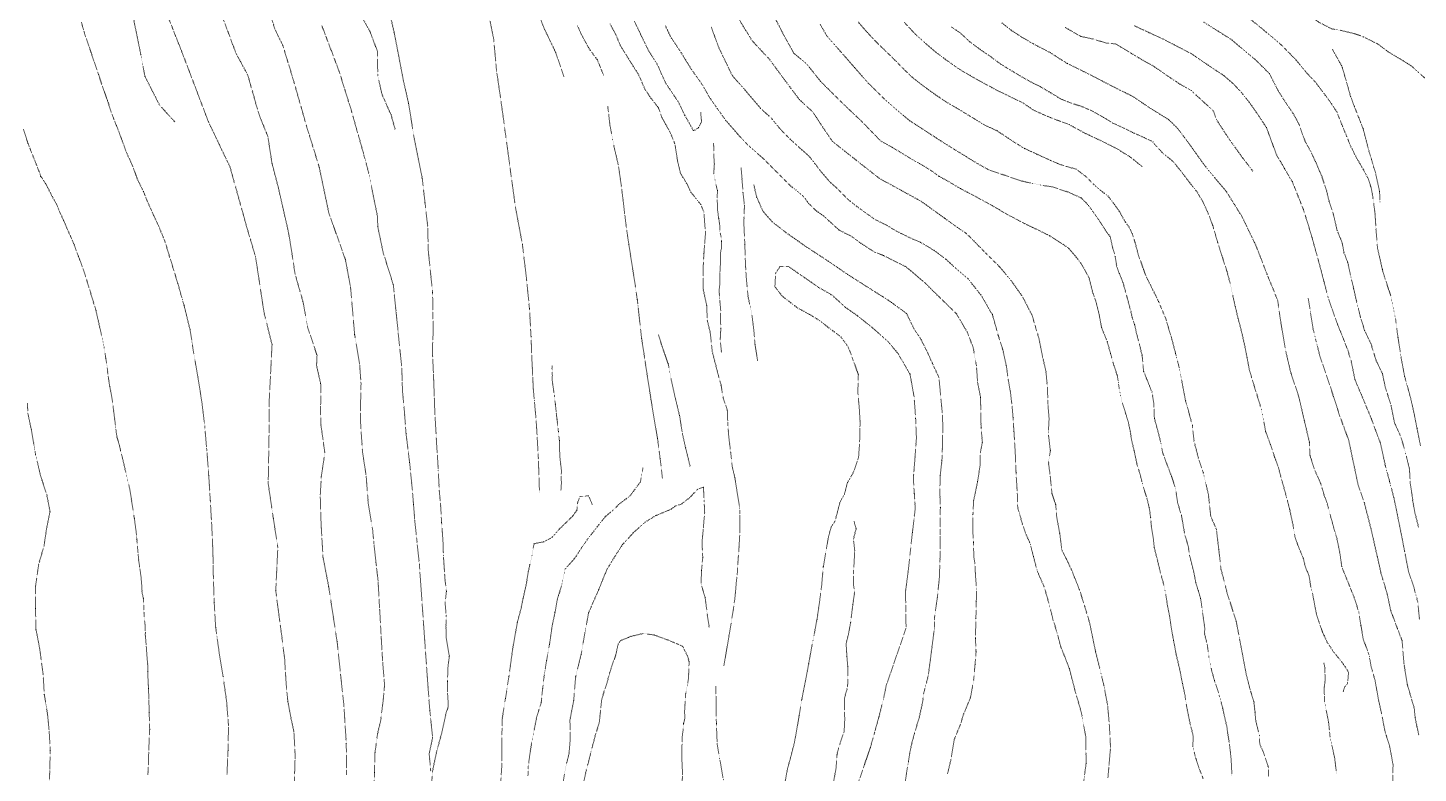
# Model space of a CAD drawing. Extents: x 682410 to 689460, y 7661803 to 7669124.
# Drawn here: x 685533.5 to 686009.6, y 7666066.7 to 7666321.9 of the extents above; entities that cross this region are included whole.
import ezdxf

# ---------------------------------------------------------------- set-up
doc = ezdxf.new("R2010")
doc.units = 0
doc.header["$MEASUREMENT"] = 0
doc.linetypes.add('DOT', pattern=[0.25, 0, -0.25])
doc.layers.add('02 TOE_Line', color=1, linetype='DOT', lineweight=20)

msp = doc.modelspace()

# ---------------------------------------------------------------- linework, layer by layer
at = {"layer": '02 TOE_Line'}
for points in [[(685583.83, 7666289.74, 4183.27), (685578.63, 7666295.46, 4183.38), (685573.64, 7666305.29, 4183.63), (685572.23, 7666312.81, 4183.68), (685569.96, 7666323.97, 4183.74), (685567.98, 7666334.66, 4183.83), (685566.21, 7666341.34, 4183.91), (685561.93, 7666350.69, 4184.11), (685558.53, 7666358.74, 4184.22), (685555.71, 7666367.73, 4184.34), (685552.99, 7666375.43, 4184.45), (685548.62, 7666388.21, 4184.55), (685547.58, 7666397.52, 4184.62), (685546.39, 7666409.36, 4184.64), (685544.71, 7666420.05, 4184.8), (685543.27, 7666430.35, 4184.96)], [(685717.12, 7666305.3, 4104.37), (685714.27, 7666313.49, 4102.96), (685710.48, 7666321.38, 4102.55), (685708.24, 7666326.98, 4102.46), (685703.99, 7666339.46, 4102.02), (685703.05, 7666344.89, 4101.68), (685701.47, 7666349.49, 4101.96), (685699.98, 7666354.11, 4102.07), (685697.99, 7666360.73, 4102.18), (685696, 7666367.36, 4102.3), (685694.7, 7666374.08, 4102.04), (685693.4, 7666380.8, 4101.79), (685692.59, 7666385.22, 4101.84), (685692.85, 7666391.17, 4101.9), (685693.98, 7666398.73, 4101.8), (685695.5, 7666407.05, 4101.7)], [(685951.86, 7666341.83, 3930), (685955.66, 7666338.81, 3930.1), (685957.72, 7666336.99, 3930.2), (685961.74, 7666334.45, 3930.12), (685966.01, 7666331.54, 3929.92), (685968.79, 7666329.2, 3930.02), (685972.13, 7666326.65, 3930.04), (685975.5, 7666323.87, 3930.23), (685979.96, 7666321.58, 3930.06), (685983.02, 7666321.06, 3930.18), (685987.73, 7666319.95, 3929.97), (685990.86, 7666318.81, 3929.91), (685995.71, 7666316.41, 3929.8), (685999.49, 7666313.6, 3929.71), (686003.12, 7666311.43, 3929.6), (686007.12, 7666308.98, 3929.6), (686011.83, 7666304.76, 3929.43)], [(685652.08, 7666055.84, 4145.86), (685652.2, 7666066.93, 4145.78), (685652.41, 7666073.79, 4145.4), (685653.33, 7666080.45, 4145.47), (685654.33, 7666084.54, 4145.32), (685655.2, 7666091.48, 4145.28), (685655.68, 7666096.97, 4145.41), (685655, 7666105.16, 4145.61), (685654.48, 7666114.29, 4145.78), (685653.97, 7666123.42, 4145.95), (685653.45, 7666132.55, 4146.12), (685652.74, 7666138.91, 4146.23), (685652.03, 7666145.27, 4146.34), (685651.6, 7666150.07, 4145.99), (685650.1, 7666159.15, 4145.96), (685649.37, 7666168.58, 4145.94), (685648.12, 7666176.88, 4146), (685647.47, 7666186.64, 4146.06), (685647.45, 7666192.67, 4145.97), (685647.63, 7666200.06, 4145.86), (685647.15, 7666206.75, 4145.76), (685645.44, 7666216.87, 4145.83), (685644.04, 7666233.07, 4145.95), (685642.26, 7666242.64, 4146.06), (685636.61, 7666258.47, 4145.96), (685633.34, 7666274.08, 4145.87), (685628.82, 7666288.77, 4145.76), (685624.17, 7666305.08, 4145.64), (685620.86, 7666315.84, 4145.57), (685618.12, 7666321.45, 4145.53), (685614.91, 7666332.14, 4145.64)], [(685671.56, 7666061.08, 4129.9), (685672.18, 7666067.75, 4129.83), (685673.55, 7666074.31, 4130.1), (685675.25, 7666080.38, 4129.94), (685676.79, 7666087.39, 4129.85), (685677.5, 7666089.38, 4130.05), (685677.44, 7666091.12, 4130.04), (685677.22, 7666094.52, 4129.86), (685677.22, 7666098.13, 4129.67), (685677.38, 7666102.73, 4129.43), (685677.86, 7666106.72, 4129.44), (685676.83, 7666112.9, 4129.01), (685676.71, 7666116.69, 4128.83), (685676.76, 7666120.75, 4128.65), (685676.43, 7666124.96, 4128.33), (685676.88, 7666129.07, 4128.25), (685676.4, 7666132.57, 4127.86), (685675.84, 7666141.17, 4127.23), (685675.68, 7666146.34, 4126.82), (685675.21, 7666152.55, 4126.13), (685674.89, 7666158.28, 4125.62), (685674.41, 7666163.54, 4125.1), (685674.07, 7666170.52, 4124.46), (685673.45, 7666180.41, 4123.46), (685673.16, 7666185.63, 4122.96), (685672.87, 7666190.85, 4122.47), (685672.54, 7666200.35, 4121.56), (685672.42, 7666203.39, 4121.29), (685672.05, 7666211.66, 4120.82), (685672.36, 7666218.5, 4120.12), (685672.23, 7666223.33, 4119.55), (685672.13, 7666231.33, 4118.77), (685670.65, 7666245.56, 4118.79), (685670.45, 7666253.98, 4117.75), (685669.51, 7666262.21, 4117.16), (685668.57, 7666270.44, 4116.58), (685665.68, 7666284.87, 4115.61), (685663.92, 7666295.99, 4114.57), (685662.1, 7666303.99, 4113.87), (685660.66, 7666311.61, 4113.22), (685658.92, 7666320.44, 4112.25), (685656.3, 7666332.11, 4111.01)], [(685690.85, 7666329.04, 4112.83), (685693.01, 7666318.34, 4113.66), (685694.01, 7666307.47, 4114.4), (685695.41, 7666297.77, 4115.09), (685696.92, 7666286.85, 4116.05), (685698.81, 7666272.8, 4117.25), (685700.47, 7666260.62, 4118.15), (685702.88, 7666247.71, 4119.29), (685704.19, 7666236.85, 4120.18), (685705.3, 7666225.76, 4121.18), (685705.84, 7666216.05, 4122.01), (685706.16, 7666207.93, 4122.47), (685706.62, 7666198.19, 4123.3), (685707.68, 7666186.22, 4124.33), (685708.34, 7666174.51, 4125.18), (685708.73, 7666162.91, 4126.12)], [(685601.73, 7666066.31, 4191.08), (685602.09, 7666074.58, 4191.13), (685602.25, 7666082.92, 4191.16), (685601.6, 7666091.33, 4191.16), (685600.4, 7666099.77, 4191.19), (685599.04, 7666108.13, 4191.22), (685597.86, 7666116.54, 4191.22), (685597.35, 7666125.16, 4191.15), (685597.06, 7666133.9, 4191.1), (685596.91, 7666142.68, 4191.06), (685596.51, 7666151.42, 4191.06), (685596.02, 7666160.07, 4191.1), (685595.48, 7666168.65, 4191.14), (685594.84, 7666177.12, 4191.14), (685594.1, 7666185.57, 4191.15), (685593.1, 7666193.93, 4191.21), (685591.81, 7666202.2, 4191.25), (685590.36, 7666210.43, 4191.29), (685589.08, 7666218.56, 4191.19), (685587.02, 7666226.82, 4191.21), (685584.89, 7666234.41, 4191.26), (685581.8, 7666244.44, 4191.28), (685580.51, 7666248.76, 4191.27), (685578.38, 7666253.87, 4191.27), (685576.63, 7666257.69, 4191.26), (685574.75, 7666261.85, 4191.29), (685573.12, 7666265.86, 4191.31), (685571.05, 7666270.08, 4191.31), (685569.49, 7666274.49, 4191.29), (685567.5, 7666278.75, 4191.28), (685565.82, 7666283.32, 4191.27), (685564.11, 7666287.87, 4191.24), (685562.3, 7666292.42, 4191.21), (685560.8, 7666297.06, 4191.18), (685559.26, 7666301.35, 4191.18), (685557.75, 7666305.93, 4191.24), (685556.17, 7666310.53, 4191.26), (685554.79, 7666314.7, 4191.27), (685553.19, 7666319.27, 4191.26), (685551.88, 7666323.72, 4191.26)], [(685581.2, 7666326.58, 4175.23), (685586.71, 7666312.57, 4175.15), (685595.34, 7666289.83, 4175.13), (685602.81, 7666274.16, 4175.21), (685608.32, 7666254.3, 4175.26), (685611.54, 7666243.43, 4175.19), (685614.41, 7666224.35, 4175.59), (685617.15, 7666213.4, 4175.57), (685616.17, 7666193.71, 4175.21), (685616.14, 7666183.76, 4175.61), (685615.85, 7666165.81, 4175.55), (685617.62, 7666153.8, 4175.52), (685619.14, 7666144.03, 4175.61), (685618.43, 7666129.1, 4175.36), (685620.47, 7666113.7, 4174.61), (685621.48, 7666105.75, 4174.82), (685621.99, 7666097.26, 4175.08), (685622.59, 7666091.13, 4175.36), (685623.73, 7666085.18, 4175.26), (685624.65, 7666080.9, 4175.85), (685625.07, 7666072.83, 4175.91), (685624.76, 7666062.38, 4176.26)], [(685642.7, 7666066.15, 4159.89), (685642.57, 7666076.91, 4159.92), (685641.77, 7666089.75, 4160.05), (685639.43, 7666111.81, 4160.31), (685636.52, 7666130.71, 4160.55), (685634.6, 7666140.7, 4160.68), (685633.96, 7666151.81, 4160.8), (685633.66, 7666161.73, 4160.76), (685634.02, 7666168.15, 4160.72), (685635.23, 7666176.4, 4160.86), (685633.87, 7666186.21, 4161.08), (685633.76, 7666191.14, 4161.22), (685633.88, 7666195.84, 4161.27), (685633.8, 7666200.12, 4161.23), (685632.4, 7666206.27, 4161.18), (685632.56, 7666209.78, 4161.16), (685629.33, 7666219.47, 4161.19), (685627.71, 7666228.32, 4161.03), (685625.05, 7666237.58, 4161.29), (685624.27, 7666242.7, 4161.13), (685623.35, 7666248.6, 4160.96), (685622.59, 7666252.8, 4161.01), (685619.23, 7666267.52, 4161.05), (685617.13, 7666275.54, 4161.08), (685615.74, 7666284.64, 4161.11), (685612.61, 7666292.44, 4161.1), (685608.9, 7666305.62, 4161.12), (685604.77, 7666313.3, 4161.07), (685600.12, 7666325.82, 4161.06)], [(685647.99, 7666325.51, 4120.36), (685650.68, 7666320.72, 4120.22), (685653.3, 7666313.67, 4120.2), (685653.33, 7666305.53, 4120.18), (685654.74, 7666299.28, 4120.16), (685657.92, 7666292.07, 4120.05), (685659.32, 7666287.11, 4120.25)], [(685763.93, 7666292.95, 4071.31), (685764.21, 7666289.74, 4071.16), (685763.19, 7666287.7, 4071.04), (685761.46, 7666286.62, 4071.1), (685758.46, 7666292.01, 4071.13), (685756.27, 7666296.53, 4071.17), (685751.87, 7666303.1, 4070.57), (685748.99, 7666309.52, 4070.03), (685746.15, 7666313.96, 4070.05), (685743.41, 7666319.57, 4070.06), (685741.21, 7666324.22, 4070.08)], [(685777.1, 7666324.71, 4040.73), (685781.54, 7666317.49, 4040.74), (685787.4, 7666311.21, 4040.76), (685792.79, 7666303.9, 4040.78), (685797.71, 7666297.37, 4040.8), (685802.32, 7666293.09, 4040.82), (685805.66, 7666287.98, 4040.83), (685808.1, 7666284.39, 4040.84), (685809.06, 7666283, 4040.84), (685813.05, 7666279.85, 4040.86), (685817.04, 7666276.7, 4040.87), (685821.03, 7666273.55, 4040.88), (685825.03, 7666270.4, 4040.89), (685829.78, 7666267.8, 4040.9), (685834.53, 7666265.19, 4040.92), (685839.29, 7666262.59, 4040.93), (685843.47, 7666259.58, 4040.94), (685847.66, 7666256.57, 4040.95), (685851.85, 7666253.55, 4040.96), (685854.99, 7666251.43, 4040.97), (685858.22, 7666248.14, 4040.98), (685861.45, 7666244.85, 4040.99), (685866.26, 7666240.09, 4041.01), (685870.22, 7666235.35, 4041.02), (685874.06, 7666229.95, 4041.04), (685877.42, 7666223.4, 4041.05), (685878.6, 7666219.43, 4041.09), (685879.77, 7666215.46, 4041.13), (685881.01, 7666209.2, 4041.09), (685882.15, 7666204.14, 4040.87), (685882.66, 7666198.54, 4040.89), (685882.81, 7666193.22, 4040.82), (685883.22, 7666188.05, 4040.77), (685882.94, 7666183.17, 4040.77), (685883.65, 7666177.15, 4040.85), (685883.02, 7666172.96, 4040.77), (685883.61, 7666168.28, 4040.77), (685884.2, 7666162.42, 4040.75), (685885.47, 7666158.67, 4040.8), (685885.81, 7666154.5, 4040.8), (685886.87, 7666148.78, 4040.76), (685887.57, 7666143.16, 4040.56), (685889.21, 7666139.92, 4040.68), (685891.06, 7666135.91, 4040.83), (685893.61, 7666129.51, 4040.71), (685895.47, 7666123.65, 4040.41), (685897.21, 7666117.75, 4040.42), (685899.16, 7666108.21, 4040.56), (685900.57, 7666102.58, 4040.34), (685902, 7666096.65, 4040.28), (685903.25, 7666090.03, 4040.24), (685903.86, 7666083.03, 4040.27), (685904.25, 7666075.42, 4040.35), (685903.36, 7666065.16, 4040.44)], [(685935.95, 7666064.89, 4030.21), (685934.46, 7666068.56, 4030.5), (685933.11, 7666072.94, 4030.4), (685932.43, 7666075.8, 4030.44), (685932.57, 7666079.35, 4030.51), (685931.63, 7666083.16, 4030.6), (685931.04, 7666085.84, 4030.69), (685930.31, 7666089.46, 4030.65), (685929.78, 7666093.17, 4030.6), (685928.88, 7666097.39, 4030.68), (685928.01, 7666101.98, 4030.58), (685926.75, 7666107.25, 4030.8), (685925.85, 7666112.09, 4030.71), (685925.09, 7666116.22, 4030.64), (685924.51, 7666120.31, 4030.46), (685923.75, 7666124.08, 4030.37), (685923.19, 7666127.82, 4030.27), (685922.52, 7666131.08, 4030.53), (685921.38, 7666135.22, 4030.62), (685920.19, 7666140.15, 4030.67), (685919.22, 7666143.93, 4030.56), (685918.94, 7666146.82, 4030.63), (685918.26, 7666150.95, 4030.56), (685917.98, 7666154.37, 4030.6), (685917.49, 7666157.7, 4030.54), (685916.73, 7666160.82, 4030.56), (685915.32, 7666165.15, 4030.77), (685914.68, 7666167.84, 4030.44), (685913.2, 7666172.97, 4030.43), (685912.28, 7666177.32, 4030.35), (685911.54, 7666180.41, 4030.49), (685911.02, 7666183.69, 4030.43), (685910.31, 7666187.13, 4030.46), (685908.24, 7666193.58, 4030.55), (685907.23, 7666198.34, 4030.51), (685906.61, 7666202.73, 4030.46), (685905.4, 7666206.27, 4030.44), (685904.22, 7666210.54, 4030.42), (685903.1, 7666214.49, 4030.43), (685901.18, 7666219.29, 4029.66), (685900.29, 7666224.13, 4029.66), (685899.17, 7666228.55, 4029.67), (685898.2, 7666231.11, 4029.67), (685896.92, 7666236.26, 4029.68), (685894.4, 7666240.92, 4029.68), (685892.23, 7666243.73, 4029.69), (685889.91, 7666246.49, 4029.69), (685888.02, 7666247.74, 4029.69), (685883.37, 7666250.74, 4029.7), (685879.08, 7666252.84, 4029.7), (685874.73, 7666254.94, 4029.7), (685868.9, 7666258.01, 4029.7), (685863.79, 7666261.01, 4029.69), (685861.65, 7666262.17, 4029.69), (685858.22, 7666264.07, 4029.69), (685852.87, 7666266.85, 4029.68), (685848.82, 7666269.28, 4029.68), (685845.6, 7666271.02, 4029.67), (685842.6, 7666273.18, 4029.67), (685840.01, 7666274.78, 4029.67), (685836.03, 7666277.01, 4029.66), (685833.45, 7666278.61, 4029.66), (685829.39, 7666281.05, 4029.66), (685825.54, 7666283.19, 4029.65), (685818.89, 7666290.03, 4029.65), (685812.99, 7666295.61, 4029.64), (685805, 7666303.54, 4029.63), (685800.21, 7666309.56, 4029.65), (685795.86, 7666313.18, 4029.67), (685792.66, 7666318.84, 4029.7), (685789.57, 7666324.89, 4029.73)], [(685958.34, 7666065.68, 4009.81), (685958.31, 7666068.7, 4009.8), (685956.65, 7666073.73, 4009.8), (685955.35, 7666076.65, 4009.8), (685955.2, 7666079.66, 4009.8), (685953.94, 7666084.95, 4009.79), (685953.72, 7666087.58, 4009.79), (685953.32, 7666091.29, 4009.79), (685952.05, 7666095.29, 4009.77), (685950.74, 7666100.39, 4009.71), (685949.58, 7666106.52, 4009.66), (685948.42, 7666112.65, 4009.62), (685947.26, 7666118.78, 4009.58), (685945.73, 7666123.55, 4009.54), (685944.2, 7666128.32, 4009.53), (685943.14, 7666132.46, 4009.52), (685942.07, 7666136.59, 4009.51), (685941.3, 7666143.36, 4009.5), (685940.52, 7666150.14, 4009.49), (685938.58, 7666154.59, 4009.48), (685937.78, 7666161.98, 4011), (685936, 7666169.64, 4010.72), (685934.33, 7666174.57, 4010.71), (685932.84, 7666180.38, 4010.71), (685932.28, 7666185.82, 4010.73), (685931.11, 7666190.07, 4010.76), (685929.93, 7666194.32, 4010.78), (685928.86, 7666199.95, 4010.76), (685927.78, 7666205.59, 4010.74), (685926.53, 7666210.43, 4010.77), (685925.28, 7666215.28, 4010.81), (685923.17, 7666222.29, 4010.85), (685920.7, 7666228.25, 4011.1), (685918.51, 7666232.64, 4011.06), (685916.32, 7666237.04, 4011.01), (685913.71, 7666244.42, 4011.1), (685912.65, 7666248.4, 4010.85), (685911.65, 7666251.46, 4011.05), (685910.57, 7666253.73, 4011.19), (685909.23, 7666255.55, 4011.11), (685907.4, 7666258.89, 4010.95), (685905.36, 7666261.75, 4011.1), (685903.42, 7666264.28, 4011.23), (685900.65, 7666266.4, 4011.14), (685898.62, 7666268.17, 4011.08), (685895.91, 7666270.91, 4011.05), (685892.48, 7666273.54, 4010.3), (685887.33, 7666274.96, 4010.36), (685883.61, 7666276.56, 4010.27), (685878.85, 7666278.73, 4010.28), (685874.79, 7666280.62, 4010.26), (685871.2, 7666282.8, 4010.28), (685865.39, 7666286.66, 4010.11), (685861.07, 7666288.66, 4009.99), (685857.6, 7666290.77, 4009.88), (685852.26, 7666294.03, 4010.07), (685848.15, 7666296.42, 4009.99), (685844.74, 7666298.71, 4010), (685841.19, 7666301.23, 4010.08), (685836.53, 7666304.81, 4010.35), (685833.44, 7666307.76, 4010.42), (685830.45, 7666310.86, 4010.55), (685827.2, 7666314, 4010.44), (685823.97, 7666317.12, 4010.44), (685820.93, 7666320.39, 4010.46), (685817.77, 7666324, 4010.4)], [(685833.73, 7666323.69, 4000), (685837.46, 7666319.69, 3999.99), (685840.86, 7666316.67, 4000), (685844.43, 7666313.6, 4000.01), (685847.89, 7666310.99, 4000.02), (685852.43, 7666307.77, 4000.03), (685858.13, 7666304.45, 4000.05), (685865.26, 7666300.57, 4000.07), (685869.24, 7666298.65, 4000.09), (685874.3, 7666296.18, 4000.1), (685878.12, 7666293.59, 4000.12), (685883.8, 7666291.12, 4000.14), (685890.09, 7666288.78, 4000.21), (685895.21, 7666285.98, 4000.29), (685901.81, 7666282.86, 4000.39), (685906.64, 7666280.4, 4000.47), (685911.19, 7666277.55, 4000.54), (685915.17, 7666274.32, 4000.78)], [(686000.85, 7666060.94, 3980.56), (686000.98, 7666069.53, 3980.55), (685999.85, 7666075.77, 3980.7), (685998.25, 7666080.89, 3981.08), (685997.07, 7666087.05, 3981.04), (685996, 7666091.79, 3981.23), (685994.85, 7666098.31, 3981.04), (685993.49, 7666103.15, 3981.07), (685992.74, 7666107.33, 3980.97), (685990.74, 7666112.68, 3981.22), (685990.01, 7666117.29, 3981.09), (685989.27, 7666121.79, 3980.77), (685987.89, 7666126.34, 3980.82), (685985.26, 7666132.85, 3981.01), (685983.42, 7666137.45, 3981.39), (685982.8, 7666142.05, 3981.28), (685981.81, 7666146.81, 3981.44), (685980.6, 7666151.1, 3981.82), (685979.54, 7666154.78, 3982.03), (685978.47, 7666158.99, 3982.5), (685977.45, 7666161.67, 3982.65), (685976.22, 7666165.92, 3982.09), (685974.32, 7666170.08, 3981.51), (685972.52, 7666175.6, 3980.78), (685972.34, 7666180.05, 3980.22), (685970.6, 7666187.46, 3980.17), (685968.8, 7666195.3, 3980.3), (685965.96, 7666203.89, 3980.5), (685964.21, 7666211.38, 3980.4), (685962.63, 7666220.68, 3980.5), (685961.47, 7666228.64, 3980.2), (685957.83, 7666237.57, 3980.64), (685954.11, 7666247.2, 3980.99), (685949.25, 7666257.32, 3981.13), (685943.9, 7666265.86, 3980.92), (685936.69, 7666274.49, 3981.01), (685931.21, 7666282.17, 3980.97), (685927.29, 7666287.4, 3980.26), (685924.24, 7666290.44, 3980.26), (685917.7, 7666294.49, 3980.26), (685911.84, 7666298.45, 3980.26), (685907.45, 7666300.59, 3980.27), (685902.69, 7666303.03, 3980.26), (685896.82, 7666306.09, 3980.26), (685889.38, 7666309.74, 3980.25), (685883.54, 7666313.44, 3980.24), (685877.84, 7666316.41, 3980.23), (685873.82, 7666318.76, 3980.23), (685870.47, 7666320.93, 3980.23), (685866.88, 7666323.72, 3980.23)], [(685935.94, 7666324, 3950.07), (685945.5, 7666318, 3950.04), (685954.13, 7666310.75, 3949.96), (685958.63, 7666306.25, 3949.94), (685961.6, 7666300.46, 3950.54), (685964.23, 7666296.29, 3950.52), (685966.9, 7666292.4, 3950.46), (685968.81, 7666288.83, 3950.41), (685970.92, 7666282.93, 3950.67), (685972.95, 7666279.26, 3950.63), (685974.73, 7666275.44, 3950.59), (685976.55, 7666271.2, 3950.66), (685978.24, 7666266.06, 3950.75), (685979.1, 7666262.4, 3950.69), (685980.65, 7666257.75, 3950.61), (685981.85, 7666252.54, 3950.51), (685983.61, 7666248.2, 3950.43), (685984.19, 7666244.9, 3950.54), (685985.51, 7666241.43, 3950.66), (685986.41, 7666237.27, 3950.69), (685987.49, 7666232.65, 3950.73), (685988.43, 7666228.47, 3950.81), (685989.67, 7666223.44, 3950.91), (685991.29, 7666218.18, 3950.85), (685993.45, 7666213.7, 3950.81), (685995.11, 7666208.21, 3950.82), (685997.34, 7666203.51, 3950.83), (685998.29, 7666198.99, 3950.79), (686000.29, 7666192.6, 3950.73), (686001.47, 7666186.69, 3950.71), (686003.43, 7666182.47, 3950.7), (686004.97, 7666177.57, 3950.65), (686006.62, 7666170.8, 3950.59), (686006.88, 7666165.91, 3950.85), (686007.76, 7666160.15, 3951.14), (686007.67, 7666160.26, 3951.2), (686008.47, 7666155.83, 3951.57), (686009.74, 7666150.93, 3951.96)], [(686010.37, 7666178.8, 3949), (686009.2, 7666184.75, 3948.42), (686008.37, 7666189.05, 3947.93), (686006.96, 7666195.24, 3947.07), (686004.96, 7666202.54, 3946.63), (686003.71, 7666209.2, 3945.94), (686002.68, 7666215.89, 3945.35), (686001.81, 7666222.45, 3944.88), (686000.19, 7666230.27, 3944.09), (685998.11, 7666236.37, 3943.65), (685997.32, 7666239.13, 3943.47), (685996.64, 7666242.24, 3942.85), (685995.69, 7666246.38, 3942.45), (685995.2, 7666252.33, 3941.91), (685994.79, 7666258.58, 3941.4), (685993.97, 7666264.61, 3940.92), (685993.46, 7666267.3, 3940.55), (685992.43, 7666270.38, 3940.64), (685990.74, 7666273.51, 3940.74), (685988.52, 7666277.34, 3940.59), (685986.47, 7666281.38, 3940.42), (685985.1, 7666284.83, 3940.46), (685983.4, 7666288.96, 3940.5), (685981.74, 7666293.13, 3940.02), (685979.21, 7666296.95, 3940.12), (685974.3, 7666303.43, 3940.06), (685971.46, 7666306.42, 3939.96), (685967.8, 7666310.88, 3939.91), (685962.6, 7666316.2, 3939.94), (685956.21, 7666321.58, 3939.97), (685950.94, 7666325.82, 3940.16)], [(685634.22, 7666322.61, 4130.07), (685640.15, 7666306.98, 4130.16), (685644.3, 7666293.63, 4130.05), (685648.64, 7666278.34, 4130.15), (685650.31, 7666271.97, 4130.28), (685653.24, 7666257.45, 4130.38), (685653.37, 7666253.77, 4130.68), (685655.22, 7666244.89, 4130.46), (685656.94, 7666239.45, 4130.25), (685658.66, 7666234.01, 4130.04), (685659.64, 7666224.48, 4129.97), (685660.61, 7666214.94, 4129.9), (685661.59, 7666205.41, 4129.83), (685661.82, 7666197.4, 4129.86), (685662.43, 7666191.15, 4129.62), (685663.03, 7666183.04, 4129.29), (685663.64, 7666178.05, 4129.25), (685664.26, 7666173.06, 4129.2), (685665.17, 7666164.01, 4129.63), (685665.6, 7666158.62, 4129.68), (685666.02, 7666153.24, 4129.72), (685666.82, 7666145.62, 4129.81), (685667.61, 7666138.01, 4129.9), (685668.18, 7666129.96, 4129.94), (685668.75, 7666121.92, 4129.99), (685669.31, 7666113.87, 4130.03), (685669.88, 7666105.83, 4130.08), (685670.45, 7666097.78, 4130.13), (685671.17, 7666088.13, 4129.97), (685672.15, 7666078.93, 4129.98), (685670.96, 7666073.33, 4130.04), (685671.5, 7666067.4, 4130.08)], [(685721.72, 7666322.63, 4090.75), (685723.25, 7666319.32, 4090.93), (685725.76, 7666314.68, 4090.84), (685728.54, 7666310.95, 4090.78), (685730.68, 7666305.69, 4090.57)], [(685732.88, 7666323.29, 4080.17), (685734.94, 7666319.43, 4080.32), (685736.41, 7666315.86, 4080.18), (685739.23, 7666311.29, 4080.05), (685742.68, 7666305.83, 4079.87), (685744.85, 7666300.85, 4080.01), (685746.88, 7666297.85, 4079.78), (685749.41, 7666294.6, 4079.82), (685750.72, 7666291.09, 4079.61), (685753.45, 7666286.2, 4079.77), (685755.13, 7666282.01, 4079.95), (685755.95, 7666276.58, 4079.84), (685757.02, 7666272.12, 4079.92), (685759.16, 7666268.56, 4080.05), (685760.59, 7666265.61, 4079.99), (685763.94, 7666261.45, 4080.5), (685765.02, 7666258.85, 4081.77), (685765.57, 7666251.4, 4082.46), (685765.29, 7666248.23, 4082.75), (685765.02, 7666244.51, 4083.1), (685764.74, 7666239.27, 4083.58), (685764.74, 7666232.52, 4084.21), (685765.98, 7666226.87, 4084.74), (685766.18, 7666221.71, 4085.22), (685767.21, 7666217.47, 4085.23), (685767.92, 7666210.91, 4085.13), (685769.35, 7666205.38, 4085.14), (685770.93, 7666199.41, 4085.23), (685771.54, 7666195.54, 4085.23), (685773.1, 7666190.67, 4085.23), (685773.18, 7666186.74, 4085.23), (685773.51, 7666182.22, 4085.22), (685774.2, 7666176.48, 4085.22), (685774.71, 7666171.79, 4085.21), (685775.61, 7666167.96, 4085.2), (685776.28, 7666163.71, 4085.2), (685777.38, 7666156.72, 4086.26), (685777.32, 7666152.67, 4086.56), (685777.31, 7666148.47, 4086.91), (685777.07, 7666144.41, 4087.23), (685776.74, 7666139.84, 4087.58), (685776.49, 7666135.48, 4088.02), (685776.07, 7666131.45, 4088.38), (685775.67, 7666126.93, 4088.91), (685775.04, 7666122.25, 4089.39), (685774.33, 7666117.96, 4089.78), (685773.54, 7666113.26, 4090.25), (685772.72, 7666108.48, 4090.7), (685771.88, 7666103.62, 4091.21)], [(685848.46, 7666066.64, 4060.1), (685849.64, 7666071.56, 4059.92), (685850.72, 7666078.15, 4059.79), (685852.87, 7666083.43, 4059.88), (685853.8, 7666086.56, 4059.96), (685856.29, 7666092.53, 4060.03), (685857.39, 7666098.57, 4060.14), (685857.86, 7666103.93, 4059.72), (685858.21, 7666108.4, 4059.74), (685857.99, 7666112.86, 4059.76), (685858.16, 7666119.65, 4059.79), (685858.29, 7666125.46, 4059.76), (685858.38, 7666129.76, 4059.78), (685858.02, 7666134.26, 4059.8), (685857.78, 7666138.81, 4059.83), (685857.41, 7666140.88, 4059.84), (685857.36, 7666145.73, 4059.86), (685857.06, 7666149.87, 4059.88), (685857.14, 7666155.31, 4059.91), (685857.38, 7666159.95, 4059.94), (685858.74, 7666166.53, 4059.96), (685859.57, 7666172.03, 4059.95), (685859.68, 7666176.41, 4059.94), (685860.37, 7666180.03, 4059.93), (685859.93, 7666185.14, 4059.92), (685859.81, 7666189.67, 4059.91), (685859.77, 7666195.36, 4059.9), (685858.74, 7666200.54, 4059.89), (685858.33, 7666206.34, 4059.89), (685857.24, 7666212.35, 4059.89), (685855.3, 7666217.5, 4059.89), (685851.51, 7666224, 4059.9), (685848.17, 7666227.26, 4059.9), (685844.38, 7666230.94, 4059.9), (685840.65, 7666234.66, 4059.91), (685837.85, 7666237.02, 4059.91), (685834.2, 7666240.09, 4059.91), (685830.38, 7666242, 4059.91), (685826.46, 7666243.98, 4059.91), (685823.25, 7666245.21, 4059.91), (685818.72, 7666248.2, 4059.91), (685815.47, 7666250.55, 4059.91), (685811.34, 7666252.64, 4059.9), (685808.96, 7666254.81, 4059.9), (685806.1, 7666257.43, 4059.9), (685803.36, 7666259.36, 4059.9), (685800.64, 7666262.02, 4059.9), (685799.52, 7666263.79, 4059.91), (685796.59, 7666266.34, 4059.93), (685794.8, 7666267.68, 4059.94), (685790.25, 7666272.25, 4059.97), (685785.3, 7666277.2, 4060), (685779.81, 7666282.06, 4060.03), (685776.6, 7666285.5, 4060.05), (685772.52, 7666290.21, 4060.06), (685769.59, 7666294.31, 4060.05), (685766.92, 7666298.13, 4060.03), (685764.3, 7666302.69, 4060.02), (685760.63, 7666307.84, 4060), (685757.01, 7666313.76, 4059.99), (685753.72, 7666318.68, 4059.97), (685751.8, 7666322.66, 4059.94)], [(685767.49, 7666322.31, 4051.13), (685770.17, 7666315.03, 4050.99), (685774.82, 7666305.43, 4051.09), (685778.63, 7666301.2, 4051.01), (685784.45, 7666294.33, 4050.89), (685788.06, 7666291.02, 4050.82), (685791.23, 7666287.17, 4050.74), (685794.45, 7666283.88, 4050.67), (685797.81, 7666280.83, 4050.68), (685800.98, 7666278.01, 4050.7), (685803.1, 7666275.36, 4050.72), (685804.76, 7666273.13, 4050.72), (685808, 7666269.31, 4050.73), (685810.86, 7666266.72, 4050.81), (685814.17, 7666263.34, 4050.9), (685817.14, 7666260.92, 4050.97), (685823.71, 7666256.19, 4051.05), (685827.18, 7666254.56, 4050.98), (685830.81, 7666252.36, 4050.91), (685835.53, 7666250.04, 4050.82), (685839.24, 7666248.45, 4050.76), (685844, 7666245.6, 4050.7), (685847.97, 7666242.61, 4050.66), (685851.19, 7666239.63, 4050.61), (685855.51, 7666235.92, 4050.68), (685860.06, 7666230.18, 4050.61), (685863.8, 7666223.7, 4050.47), (685865.83, 7666216.56, 4050.47), (685867.38, 7666211.67, 4050.48), (685868.56, 7666206.28, 4050.53), (685869.19, 7666201.58, 4050.59), (685869.99, 7666197.16, 4050.63), (685870.55, 7666192.39, 4050.67), (685870.89, 7666188.33, 4050.7), (685871.18, 7666183.69, 4050.72), (685871.63, 7666176.4, 4050.78), (685871.91, 7666169.49, 4050.65), (685872.37, 7666161.77, 4050.61), (685872.46, 7666157.8, 4050.61), (685874.07, 7666151.99, 4050.6), (685875.42, 7666148.26, 4050.59), (685876.7, 7666145.39, 4050.59), (685877.89, 7666140.77, 4050.59), (685879.22, 7666135.76, 4050.59), (685881.55, 7666130.43, 4050.59), (685883.15, 7666124.95, 4050.58), (685884.51, 7666119.46, 4050.58), (685885.54, 7666116.15, 4050.58), (685887.15, 7666110.18, 4050.34), (685890.17, 7666102.49, 4050.35), (685891.78, 7666096.15, 4050.36), (685894.21, 7666087.65, 4050.35), (685895.77, 7666079.3, 4050.35), (685895.9, 7666070, 4050.37), (685894.77, 7666061.72, 4050.38)], [(685804.88, 7666323, 4020.66), (685807.18, 7666319.05, 4020.63), (685811.89, 7666313.69, 4020.59), (685816.61, 7666308.33, 4020.54), (685821.32, 7666302.97, 4020.45), (685824.31, 7666300.02, 4020.39), (685827.3, 7666297.07, 4020.34), (685831.29, 7666293.66, 4020.28), (685835.28, 7666290.24, 4020.21), (685841.49, 7666286.22, 4020.12), (685847.71, 7666282.19, 4020.03), (685853.31, 7666278.74, 4019.9), (685858.91, 7666275.29, 4019.85), (685862.76, 7666273.2, 4019.82), (685868.18, 7666271.38, 4019.77), (685872.23, 7666269.99, 4019.73), (685875, 7666269.14, 4019.71), (685876.8, 7666268.82, 4019.69), (685881.19, 7666267.9, 4019.5), (685884.29, 7666267.47, 4019.41), (685889.82, 7666265.64, 4019.24), (685894.2, 7666263.68, 4019.09), (685896.73, 7666261.13, 4018.99), (685900.45, 7666255.81, 4018.86), (685903.05, 7666251.81, 4018.85), (685904.11, 7666250.44, 4018.84), (685904.87, 7666247.04, 4018.84), (685905.87, 7666243.54, 4018.83), (685906.37, 7666240.24, 4018.82), (685907.27, 7666237.74, 4018.82), (685908.56, 7666234.59, 4018.81), (685909.89, 7666229.79, 4018.8), (685911.18, 7666224.98, 4018.86), (685911.67, 7666222.74, 4018.88), (685912.51, 7666220.3, 4018.91), (685913.05, 7666217.7, 4018.94), (685913.85, 7666214.67, 4018.98), (685915.07, 7666209.7, 4019.04), (685915.57, 7666204.37, 4019.1), (685918.52, 7666196.98, 4019.21), (685919.09, 7666193.13, 4019.21), (685919.27, 7666188.1, 4019.22), (685920.49, 7666183.81, 4019.23), (685921.47, 7666179.98, 4019.24), (685922.08, 7666176.49, 4019.24), (685923.45, 7666172.82, 4019.25), (685925.19, 7666168.22, 4019.26), (685926.53, 7666164.11, 4019.26), (685927.2, 7666159.46, 4019.27), (685928.54, 7666154.91, 4019.27), (685929.15, 7666151.35, 4019.28), (685929.7, 7666148.25, 4019.28), (685930.85, 7666144.51, 4019.28), (685931.32, 7666141.22, 4019.28), (685932.2, 7666137.8, 4019.28), (685932.92, 7666134.84, 4019.28), (685933.47, 7666131.87, 4019.28), (685934.75, 7666127.7, 4019.28), (685935.1, 7666126.49, 4019.28), (685936.56, 7666116.12, 4019.25), (685936.38, 7666114.77, 4019.25), (685937.36, 7666110.73, 4019.23), (685937.95, 7666106.47, 4019.21), (685938.78, 7666102.26, 4019.19), (685939.86, 7666098.34, 4019.17), (685941.48, 7666093.44, 4019.92), (685942.69, 7666088.83, 4019.87), (685943.37, 7666085.6, 4019.93), (685944.09, 7666082.6, 4020.05), (685944.4, 7666080.14, 4018.02), (685944.89, 7666077.25, 4018.21), (685945.19, 7666074.81, 4018.38), (685945.57, 7666071.19, 4018.62), (685945.82, 7666065.77, 4018.98)], [(685849.81, 7666322.17, 3990.73), (685852.9, 7666320.11, 3990.78), (685856.1, 7666317.08, 3990.86), (685860.05, 7666314.19, 3990.94), (685863.09, 7666312.14, 3990.99), (685866.59, 7666309.51, 3991.06), (685872.71, 7666305.81, 3991.02), (685877.3, 7666303.19, 3990.98), (685880.35, 7666301.7, 3990.97), (685883.26, 7666299.96, 3990.96), (685887.19, 7666297.6, 3990.94), (685890.41, 7666296.27, 3991.09), (685894.44, 7666294.95, 3990.96), (685898, 7666293.42, 3990.85), (685901.84, 7666291.25, 3990.72), (685905.21, 7666289.2, 3990.6), (685909.03, 7666287.49, 3990.47), (685911.8, 7666286.08, 3990.38), (685915.93, 7666284.25, 3990.36), (685918.77, 7666282.88, 3990.28), (685919.35, 7666282.02, 3990.25), (685922.13, 7666279.01, 3990.14), (685925.68, 7666276.15, 3990.02), (685928.53, 7666272.63, 3990.02), (685931.21, 7666269.06, 3989.93), (685933.88, 7666265.73, 3989.9), (685935.98, 7666262.18, 3989.82), (685937.74, 7666258.25, 3989.76), (685939.25, 7666254.25, 3989.88), (685940.43, 7666250.23, 3989.89), (685941.67, 7666246.1, 3990.01), (685942.94, 7666242.14, 3990.03), (685944.17, 7666238.31, 3989.98), (685945.21, 7666234.41, 3989.92), (685946.1, 7666230.39, 3989.82), (685946.99, 7666226.33, 3989.72), (685947.93, 7666222.35, 3989.68), (685949.13, 7666217.83, 3989.56), (685950.15, 7666213.37, 3989.61), (685950.99, 7666209, 3989.72), (685951.74, 7666204.9, 3989.7), (685955.8, 7666191.61, 3989.74), (685956.42, 7666188.64, 3989.72), (685956.79, 7666186.9, 3989.72), (685957.35, 7666183.74, 3989.63), (685959.02, 7666179.22, 3989.53), (685960.32, 7666175.26, 3989.57), (685961.76, 7666171.25, 3989.6), (685962.97, 7666166.74, 3989.39), (685964.46, 7666161.48, 3989.32), (685965.63, 7666156.89, 3989.15), (685966.75, 7666151.57, 3989.08), (685967.45, 7666147.34, 3989.02), (685968.81, 7666143.75, 3988.97), (685970.3, 7666140.09, 3989), (685970.97, 7666137.33, 3988.96), (685972.21, 7666134.29, 3988.89), (685972.77, 7666130.88, 3988.79), (685973.41, 7666128.35, 3989.13), (685974.11, 7666124.59, 3989.29), (685974.7, 7666121.46, 3989.44), (685975.8, 7666117.87, 3989.64), (685976.87, 7666114.94, 3989.55), (685978.37, 7666111.67, 3989.79), (685980.67, 7666108.15, 3989.96), (685982.64, 7666105.77, 3989.94), (685984.06, 7666103.95, 3990.04), (685985.75, 7666101.28, 3990.28), (685985.42, 7666097.41, 3990.39), (685984.36, 7666096.15, 3990.57), (685983.91, 7666094.57, 3990.88)], [(685952.94, 7666272.89, 3970.71), (685949.35, 7666277.56, 3970.26), (685946.91, 7666280.97, 3970.27), (685944.48, 7666284.37, 3970.28), (685940.59, 7666290.38, 3970.3), (685939.51, 7666293.43, 3969.47), (685935.85, 7666296.77, 3969.46), (685931.87, 7666300.46, 3969.45), (685927.95, 7666302.67, 3969.44), (685924.74, 7666304.81, 3969.43), (685918.81, 7666308.89, 3969.42), (685914.98, 7666311.01, 3969.41), (685909.6, 7666314.25, 3969.4), (685906.04, 7666316.41, 3969.38), (685902.95, 7666316.68, 3970.27), (685898.16, 7666318.11, 3970.32), (685893.93, 7666319.01, 3970.04), (685888.59, 7666322.14, 3970.2)], [(685912.34, 7666322.64, 3960.18), (685917.41, 7666320.3, 3960.02), (685922.48, 7666317.96, 3959.86), (685927.22, 7666315.5, 3959.88), (685931.95, 7666313.04, 3959.9), (685935.82, 7666310.4, 3960.02), (685939.7, 7666307.76, 3960.15), (685943.03, 7666305.59, 3960.13), (685946.1, 7666302.96, 3960.11), (685949.01, 7666299.87, 3960.09), (685951.83, 7666296.31, 3960.07), (685954.68, 7666292.27, 3960.04), (685957.65, 7666287.75, 3960.02), (685959.38, 7666283.07, 3960.1), (685961.11, 7666278.39, 3960.19), (685963.81, 7666273.77, 3960.17), (685966.51, 7666269.16, 3960.14), (685968.42, 7666264.38, 3960.21), (685970.34, 7666259.61, 3960.28), (685971.79, 7666254.85, 3960.36), (685973.24, 7666250.08, 3960.44), (685974.65, 7666245.01, 3960.41), (685976.06, 7666239.93, 3960.38), (685977.37, 7666234.94, 3960.39), (685978.67, 7666229.94, 3960.41), (685980.15, 7666225.65, 3960.22), (685981.62, 7666221.35, 3960.03), (685983.55, 7666216.49, 3960.08), (685985.47, 7666211.63, 3960.12), (685986.63, 7666207.88, 3959.85), (685987.92, 7666201.52, 3959.86), (685990.16, 7666196.21, 3959.86), (685993.17, 7666189.08, 3960.22), (685994.9, 7666184.42, 3960.14), (685996.64, 7666179.77, 3960.06), (685998.34, 7666172.08, 3960.21), (685999.8, 7666166.6, 3960.28), (686001.25, 7666161.11, 3960.36), (686002.47, 7666155.17, 3960.23), (686003.68, 7666149.23, 3960.11), (686004.98, 7666142.53, 3960.24), (686006.28, 7666135.83, 3960.38), (686008.21, 7666130.07, 3960.35), (686009.5, 7666125.08, 3959.82), (686010.04, 7666119.23, 3959.84)], [(685996.52, 7666262.28, 3940.51), (685996.36, 7666265.96, 3940.1), (685994.95, 7666272.26, 3939.59), (685993.85, 7666276.01, 3939.19), (685992.74, 7666279.75, 3938.8), (685991.72, 7666283.62, 3938.4), (685990.7, 7666287.48, 3938), (685989.22, 7666291.22, 3937.65), (685987.75, 7666294.95, 3937.3), (685986.45, 7666298.43, 3936.87), (685985.22, 7666302.81, 3935.6), (685983.42, 7666308.88, 3934.94), (685980.22, 7666314.55, 3934.23)], [(685732.1, 7666295.06, 4093.48), (685732.86, 7666288.54, 4094.24), (685734.15, 7666281.74, 4094.81), (685735.71, 7666275.05, 4095.48), (685736.76, 7666267.64, 4096.19), (685737.72, 7666259.78, 4096.82), (685738.45, 7666253.71, 4097.23), (685739.35, 7666247.62, 4097.6), (685740.3, 7666241.46, 4098.06), (685741.29, 7666235.25, 4098.68), (685742.22, 7666228.86, 4099.3), (685742.95, 7666222.25, 4099.89), (685743.72, 7666215.46, 4100.41), (685744.76, 7666208.62, 4100.98), (685745.79, 7666201.76, 4101.58), (685746.9, 7666194.8, 4102.08), (685748.02, 7666187.93, 4102.55), (685749.17, 7666181.16, 4103.05), (685750.04, 7666174.43, 4103.52), (685750.83, 7666167.72, 4103.94)], [(685532.05, 7666287.06, 4190.31), (685533.6, 7666282.29, 4190.3), (685537.76, 7666271.81, 4190.28), (685537.92, 7666270.99, 4190.27), (685538.11, 7666270.92, 4190.27), (685539.97, 7666268, 4190.26), (685541.94, 7666264, 4190.25), (685543.4, 7666261.53, 4190.25), (685544.22, 7666259.4, 4190.24), (685545.95, 7666255.57, 4190.23), (685549.5, 7666247.46, 4190.21), (685550.88, 7666243.61, 4190.12), (685551.92, 7666241, 4190.1), (685553.26, 7666236.91, 4190.09), (685554.44, 7666233.15, 4190.11), (685555.65, 7666229.12, 4190.08), (685556.88, 7666225.04, 4190.09), (685557.59, 7666221.92, 4190.1), (685558.82, 7666216.49, 4190.14), (685559.66, 7666212.63, 4190.13), (685560.28, 7666208.53, 4190.08), (685560.66, 7666206.23, 4190.12), (685560.95, 7666203.37, 4190.04), (685561.62, 7666198.98, 4190.02), (685562.1, 7666196.6, 4189.97), (685562.57, 7666193.56, 4189.84), (685564.05, 7666181.7, 4189.69), (685564.83, 7666179.37, 4189.8), (685565.31, 7666177.12, 4189.77), (685566.63, 7666171.62, 4189.88), (685567.56, 7666167.76, 4189.89), (685568.49, 7666163.73, 4189.88), (685570.03, 7666153.81, 4189.94), (685570.68, 7666148.95, 4189.95), (685570.88, 7666146.56, 4189.98), (685571.22, 7666142.66, 4190.07), (685571.48, 7666139.77, 4190.09), (685571.83, 7666137.4, 4190.11), (685572.3, 7666133.91, 4190.08), (685572.5, 7666131.57, 4190.03), (685572.65, 7666128.64, 4190.07), (685573.13, 7666126.36, 4190.04), (685573.26, 7666123.15, 4190.06), (685573.37, 7666120.29, 4190.09), (685573.66, 7666117.71, 4190.12), (685573.8, 7666114.93, 4190.16), (685573.74, 7666114.19, 4190.15), (685574.09, 7666110.09, 4190.16), (685574.3, 7666107.26, 4190.17), (685574.6, 7666103.69, 4190.11), (685574.62, 7666101.42, 4190.11), (685574.7, 7666098.58, 4190.12), (685574.86, 7666095.6, 4190.24), (685574.99, 7666091.73, 4190.24), (685575.09, 7666087.48, 4190.2), (685575.27, 7666081.63, 4190.31), (685574.94, 7666074.63, 4190.37), (685574.83, 7666069.49, 4190.33), (685574.63, 7666066.14, 4190.39)], [(685771.03, 7666210.86, 4084.24), (685770.61, 7666215.05, 4084.02), (685770.83, 7666219.13, 4083.55), (685770.66, 7666222.29, 4083.35), (685770.79, 7666225.09, 4083.1), (685770.51, 7666228.25, 4082.86), (685770.23, 7666231.72, 4082.51), (685770.44, 7666233.88, 4082.21), (685770.53, 7666238.24, 4081.59), (685770.68, 7666241.3, 4081.17), (685770.72, 7666244.92, 4080.66), (685771.05, 7666246.58, 4080.38), (685771.04, 7666248.8, 4080.01), (685770.85, 7666250.66, 4079.7), (685770.43, 7666252.24, 4079.44), (685770.47, 7666254.1, 4079.17), (685770.09, 7666256.64, 4078.77), (685769.73, 7666259.46, 4078.3), (685769.56, 7666263.66, 4077.54), (685769.68, 7666266.2, 4077.13), (685769.17, 7666268.1, 4076.79), (685768.38, 7666272.03, 4076.11), (685768.6, 7666275.23, 4075.38), (685768.4, 7666278.36, 4074.67), (685768.36, 7666282.31, 4073.77)], [(685777.78, 7666274, 4075.05), (685778.09, 7666269.87, 4075.72), (685778.42, 7666265.42, 4076.45), (685778.91, 7666261.08, 4077.16), (685778.69, 7666255.18, 4078.11), (685779.04, 7666247.63, 4079.3), (685779.26, 7666240.97, 4080.19), (685779.6, 7666235.38, 4080.93), (685780.15, 7666229.84, 4081.62), (685781.4, 7666224.15, 4082.44), (685782.13, 7666218.26, 4083.17), (685782.52, 7666213.51, 4083.75), (685783.44, 7666207.78, 4084.55)], [(685834, 7666063.85, 4070.3), (685834.42, 7666066.97, 4070.29), (685835.05, 7666070.67, 4070.28), (685835.49, 7666073.53, 4070.28), (685836.18, 7666076.75, 4070.27), (685837.45, 7666081.47, 4070.27), (685838.62, 7666085.24, 4070.26), (685839.85, 7666090.7, 4070.26), (685840.26, 7666093.84, 4070.26), (685841.87, 7666100.21, 4070.26), (685842.58, 7666105.71, 4070.27), (685843.29, 7666111.21, 4070.27), (685844, 7666116.71, 4070.28), (685844.03, 7666120.28, 4070.28), (685844.96, 7666127, 4070.29), (685845.63, 7666133.31, 4070.29), (685845.88, 7666140.44, 4070.3), (685845.94, 7666148.32, 4070.31), (685845.96, 7666153.02, 4070.31), (685845.98, 7666157.72, 4070.31), (685845.81, 7666162.95, 4070.32), (685845.94, 7666168.7, 4070.32), (685846.53, 7666173.78, 4070.32), (685846.71, 7666179.11, 4070.33), (685846.84, 7666185.61, 4070.34), (685846.6, 7666190.52, 4070.34), (685845.51, 7666202.11, 4070.35), (685843.25, 7666207.1, 4070.36), (685841.38, 7666211.18, 4070.36), (685839.17, 7666215.59, 4070.37), (685836.97, 7666218.79, 4070.37), (685834.41, 7666224.11, 4070.38), (685829.23, 7666227.9, 4070.38), (685826.43, 7666229.76, 4070.39), (685824.61, 7666230.88, 4070.41), (685814.18, 7666237.51, 4070.57), (685807.54, 7666242.05, 4070.67), (685800.18, 7666246.86, 4070.79), (685793.19, 7666251.76, 4070.89), (685788.39, 7666255.51, 4070.83), (685785.15, 7666259.26, 4070.82), (685783.1, 7666263.98, 4070.78), (685782.11, 7666268.15, 4070.76)], [(685818.07, 7666063.94, 4080.92), (685820.06, 7666069.78, 4081.07), (685822.06, 7666075.61, 4081.22), (685823.54, 7666080.91, 4081.18), (685825.02, 7666086.21, 4081.13), (685826.64, 7666092.71, 4081.27), (685827.44, 7666096.59, 4081.28), (685829.71, 7666103.2, 4081.23), (685831.98, 7666109.81, 4081.18), (685834.24, 7666116.42, 4081.13), (685834.15, 7666122.65, 4081.34), (685834.06, 7666128.89, 4081.56), (685834.59, 7666133.01, 4081.45), (685835.12, 7666137.13, 4081.34), (685835.77, 7666143.1, 4081.44), (685836.42, 7666149.08, 4081.53), (685836.91, 7666153.27, 4081.29), (685837.4, 7666157.45, 4081.06), (685837.07, 7666162.48, 4081.14), (685836.74, 7666167.51, 4081.23), (685837.27, 7666174.44, 4080.88), (685837.8, 7666181.38, 4080.52), (685837.52, 7666188.31, 4080.46), (685836.98, 7666195.54, 4080.41), (685835.6, 7666203.3, 4080.83), (685831.5, 7666210.37, 4080.77), (685828.22, 7666214.34, 4080.05), (685822.49, 7666219.42, 4080.1), (685817.46, 7666223.42, 4080.11), (685813.5, 7666226.2, 4080.18), (685808.93, 7666230.37, 4080.53), (685804.3, 7666233.04, 4080.96), (685798.65, 7666236.96, 4081.57), (685793.95, 7666240.2, 4082.06), (685791.06, 7666240.17, 4082.37), (685789.59, 7666237.85, 4082.98), (685789.34, 7666233.28, 4083.51), (685791.78, 7666230.09, 4083.53), (685797.07, 7666226.01, 4083.56), (685801.37, 7666223.7, 4083.58), (685804.9, 7666221.49, 4083.59), (685807.54, 7666219.4, 4083.61), (685811.95, 7666216.09, 4083.63), (685814.38, 7666212.67, 4083.65), (685815.81, 7666209.14, 4083.66), (685817.91, 7666203.08, 4083.69), (685817.73, 7666197.12, 4083.89), (685818.25, 7666191.26, 4084.12), (685818.5, 7666186.86, 4084.3), (685818.33, 7666179.63, 4084.6), (685817.98, 7666174.8, 4084.79), (685816.26, 7666169.81, 4084.98), (685814.19, 7666166.19, 4085.12), (685813.16, 7666162.23, 4085.29), (685811.61, 7666159.47, 4085.41), (685809.91, 7666152.99, 4085.7), (685808.55, 7666150.9, 4086.35), (685807.65, 7666147.52, 4086.69), (685806.94, 7666143.45, 4087.05), (685805.91, 7666137.42, 4087.6), (685805.32, 7666130.69, 4088.28), (685804.62, 7666125.39, 4088.67), (685803.76, 7666119.35, 4089.24), (685803.77, 7666119.56, 4089.26), (685802.8, 7666114.23, 4089.85), (685801.72, 7666108.79, 4090.33), (685800.91, 7666104.15, 4090.69), (685800.03, 7666099.53, 4091.2), (685799.49, 7666096.79, 4091.46), (685798.53, 7666091.87, 4091.97), (685797.66, 7666086.47, 4092.55), (685796.85, 7666081.73, 4093.04), (685795.96, 7666076.96, 4093.52), (685794.81, 7666072.47, 4093.87), (685793.61, 7666068.09, 4094.29), (685792.83, 7666063.86, 4094.77)], [(685971.96, 7666229.21, 3970.3), (685972.76, 7666224.1, 3970.21), (685973.57, 7666218.99, 3970.12), (685974.69, 7666214.44, 3970.05), (685975.82, 7666209.89, 3969.97), (685977.19, 7666205.91, 3969.85), (685978.56, 7666201.93, 3969.73), (685980.61, 7666195.62, 3969.78), (685982.65, 7666189.3, 3969.84), (685984.25, 7666184.91, 3969.6), (685985.85, 7666180.52, 3969.37), (685987.44, 7666172.96, 3969.95), (685989.03, 7666165.4, 3970.54), (685991.17, 7666159.21, 3971.09), (685993.44, 7666150.35, 3971.1), (685995.59, 7666140.89, 3971.12), (685996.84, 7666135.29, 3971.13), (685999.09, 7666127.62, 3971.14), (686000.22, 7666122.27, 3971.15), (686004.09, 7666112, 3971.17), (686004.74, 7666104.18, 3971.18), (686005.87, 7666097.01, 3970.99), (686008.25, 7666088.96, 3970.7), (686008.55, 7666085.65, 3970.91), (686009.18, 7666082.69, 3970.8), (686009.8, 7666079.73, 3970.68)], [(685760.28, 7666171.85, 4100.18), (685758.73, 7666178.22, 4100.08), (685757.62, 7666183.19, 4100.03), (685756.67, 7666189.21, 4100.05), (685755.09, 7666195.83, 4099.99), (685753.77, 7666201.67, 4100), (685752.76, 7666206.94, 4099.99), (685751.11, 7666211.65, 4099.97), (685749.43, 7666216.86, 4100.14)], [(685716.08, 7666163.59, 4126.96), (685716.22, 7666165.82, 4126.92), (685716.18, 7666168.34, 4126.78), (685716.25, 7666170.47, 4126.76), (685715.89, 7666173.27, 4126.44), (685715.68, 7666175.34, 4126.27), (685715.58, 7666178.09, 4126.12), (685715.54, 7666180.64, 4126.02), (685715.2, 7666183.73, 4125.81), (685714.73, 7666187.82, 4125.64), (685714.45, 7666190.4, 4125.47), (685714.16, 7666193.09, 4125.26), (685713.79, 7666196.2, 4125), (685713.38, 7666199.01, 4124.69), (685713.06, 7666201.49, 4124.46), (685713.14, 7666202.9, 4124.52), (685713.01, 7666205.04, 4124.42), (685713.09, 7666206.32, 4124.44)], [(685533.41, 7666193.39, 4212.85), (685533.55, 7666189.86, 4212.86), (685534.75, 7666184.24, 4212.78), (685536.21, 7666175.75, 4212.62), (685537.74, 7666169.06, 4212.51), (685540.02, 7666162.01, 4212.29), (685541.14, 7666156.32, 4212.15), (685539.97, 7666150.51, 4212.12), (685539.09, 7666144.47, 4212.08), (685537.25, 7666138.25, 4212.02), (685536.13, 7666130.27, 4211.72), (685536.16, 7666123.09, 4211.55), (685536.33, 7666115.92, 4211.36), (685537.63, 7666109.15, 4211.22), (685538.78, 7666100.43, 4210.85), (685539.18, 7666093.6, 4210.5), (685540.29, 7666086.93, 4210.22), (685540.85, 7666081, 4210.08), (685541.2, 7666074.43, 4210.15), (685541.05, 7666067.5, 4209.98), (685540.83, 7666060.63, 4209.67)], [(685704.79, 7666065.81, 4110.37), (685704.9, 7666069.04, 4110.47), (685705.43, 7666073.21, 4110.42), (685706.07, 7666077.26, 4110.38), (685706.89, 7666081.42, 4110.28), (685707.73, 7666085.67, 4110.19), (685709.32, 7666090.93, 4110.26), (685709.82, 7666095.73, 4110.26), (685710.27, 7666099.62, 4110.26), (685711.21, 7666105.44, 4110.21), (685712.15, 7666110.74, 4110.17), (685713.02, 7666116.78, 4110.12), (685714.04, 7666121.69, 4110.18), (685714.86, 7666126.39, 4110.24), (685716.29, 7666130.79, 4110.35), (685717.5, 7666136.56, 4110.49), (685720.93, 7666140.47, 4109.77), (685723.16, 7666143.92, 4109.74), (685725.61, 7666147.37, 4109.77), (685728.5, 7666151.06, 4109.8), (685731.21, 7666154.48, 4109.83), (685734.38, 7666157.16, 4109.88), (685736.03, 7666158.88, 4109.75), (685739.7, 7666161.62, 4109.86), (685743.27, 7666166.39, 4110.49), (685743.95, 7666170.15, 4110.63), (685744.18, 7666171.45, 4110.74)], [(685695.35, 7666061.9, 4120.2), (685695.82, 7666068.9, 4120.39), (685695.78, 7666074.89, 4120.56), (685695.88, 7666079.83, 4120.7), (685695.94, 7666085.21, 4120.86), (685697.11, 7666092.41, 4120.95), (685698.27, 7666099.85, 4120.95), (685699.53, 7666109.14, 4120.77), (685701.14, 7666118.31, 4120.89), (685702.43, 7666123.16, 4120.81), (685703.11, 7666126.5, 4120.76), (685704.27, 7666131.72, 4120.86), (685704.9, 7666135.61, 4120.91), (685705.45, 7666138.11, 4120.91), (685706.17, 7666141.29, 4120.9), (685706.88, 7666145.31, 4120.89), (685710.2, 7666145.92, 4120.82), (685713.01, 7666147.41, 4120.87), (685715.5, 7666150.25, 4120.91), (685720.07, 7666154.69, 4120.47), (685721.57, 7666156.79, 4120.48), (685721.79, 7666159.3, 4120.49), (685722.59, 7666161.42, 4120.5), (685725.49, 7666161.69, 4120.65)], [(685766.83, 7666116.68, 4100.47), (685766.2, 7666120.85, 4100.59), (685765.45, 7666126.9, 4100.71), (685764.07, 7666131.37, 4101.26), (685764.2, 7666136.12, 4101.19), (685764.63, 7666140.57, 4101.12), (685764.38, 7666145.54, 4101.34), (685764.83, 7666150.69, 4101.36), (685765.29, 7666155.84, 4101.38), (685765.08, 7666160.24, 4101.54), (685764.87, 7666164.63, 4101.71), (685762.89, 7666163.94, 4101.75), (685760.18, 7666161.05, 4101.66), (685757.16, 7666158.71, 4101.47), (685755.48, 7666158.31, 4101.35), (685753.63, 7666156.99, 4101.17), (685748.57, 7666154.91, 4101.09), (685744.95, 7666152.69, 4101.25), (685741.04, 7666149.2, 4101.04), (685737.07, 7666144.86, 4100.62), (685734, 7666140.04, 4100.37), (685731.84, 7666136.5, 4100.32), (685729.02, 7666129.62, 4100.16), (685725.57, 7666121.68, 4100.02), (685724.31, 7666114.83, 4099.72), (685722.97, 7666107.34, 4099.83), (685721.12, 7666099.71, 4099.87), (685720.42, 7666091.44, 4100.04), (685719.16, 7666084.86, 4100.09), (685719.28, 7666078.72, 4100.28), (685718.85, 7666073.57, 4100.27), (685717.48, 7666067.78, 4100.14), (685716.3, 7666060.27, 4100.09)], [(685725.49, 7666161.69, 4120.65), (685726.81, 7666158.74, 4120.65)], [(685809.48, 7666063.94, 4088.88), (685810.27, 7666068.42, 4088.61), (685810.61, 7666073.19, 4088.27), (685811.65, 7666077.03, 4088.21), (685813.07, 7666081.17, 4088.12), (685813.24, 7666084.96, 4087.76), (685813.16, 7666089.28, 4087.62), (685813.16, 7666092.39, 4087.43), (685814.24, 7666096.26, 4087.27), (685814.28, 7666099.64, 4087.21), (685814.27, 7666103.32, 4086.93), (685813.99, 7666106.61, 4086.79), (685813.73, 7666111.11, 4086.77), (685814.56, 7666114.44, 4086.45), (685815.28, 7666118.46, 4086.3), (685816.04, 7666124.53, 4086.17), (685816.62, 7666128.74, 4085.95), (685816.19, 7666131.53, 4085.9), (685816.24, 7666135.45, 4085.82), (685816.49, 7666139.29, 4085.66), (685816.67, 7666142.95, 4085.58), (685816.22, 7666146.87, 4085.56), (685817.15, 7666150.47, 4085.54), (685816.44, 7666152.83, 4085.53)], [(685723.79, 7666063.32, 4095.95), (685724.67, 7666067.35, 4095.49), (685725.78, 7666071.58, 4095.06), (685726.75, 7666075.52, 4094.48), (685727.88, 7666079.8, 4094), (685729.19, 7666083.92, 4093.49), (685730.04, 7666092.08, 4092.68), (685731.9, 7666097.85, 4092.12), (685733.24, 7666102.72, 4091.78), (685734.81, 7666106.99, 4091.55), (685735.56, 7666110.56, 4091.3), (685736.33, 7666112.02, 4091.21), (685740.06, 7666113.53, 4090.8), (685744.17, 7666114.5, 4090.71), (685747.97, 7666114.03, 4090.71), (685752.34, 7666112.43, 4090.69), (685755.68, 7666111.08, 4090.75), (685757.82, 7666110.07, 4090.7), (685759.38, 7666106.84, 4090.95), (685759.97, 7666104.91, 4090.96), (685759.74, 7666098.95, 4091.61), (685758.77, 7666093.72, 4092), (685758.41, 7666087.84, 4092.63), (685758.49, 7666085.48, 4092.83), (685758.09, 7666083.66, 4093.04), (685757.9, 7666081.43, 4093.23), (685757.66, 7666080.05, 4092.98), (685757.51, 7666075.98, 4093.44), (685757.48, 7666071.52, 4093.85), (685757.67, 7666067.35, 4094.29), (685757.62, 7666063.28, 4094.66)], [(685981.64, 7666066.53, 3990.29), (685981.04, 7666071.57, 3990.37), (685979.4, 7666079.17, 3990.48), (685978.94, 7666084.09, 3990.63), (685977.57, 7666091.14, 3991.14), (685977.37, 7666095.55, 3991.08), (685977.72, 7666098.33, 3991.3), (685977.67, 7666101.54, 3991.61), (685977.69, 7666102.5, 3991.64), (685977.28, 7666104.56, 3992.44)], [(685776.98, 7666045.99, 4100.01), (685774.59, 7666051.25, 4099.99), (685773.29, 7666057, 4100.09), (685771.98, 7666062.76, 4100.19), (685770.79, 7666069.6, 4100.42), (685769.59, 7666076.45, 4100.66), (685769.29, 7666083.73, 4100.57), (685769.22, 7666090.44, 4100.48), (685769.09, 7666096.71, 4100.43)]]:
    msp.add_polyline3d(points, dxfattribs=at)

doc.saveas('drawing.dxf')
